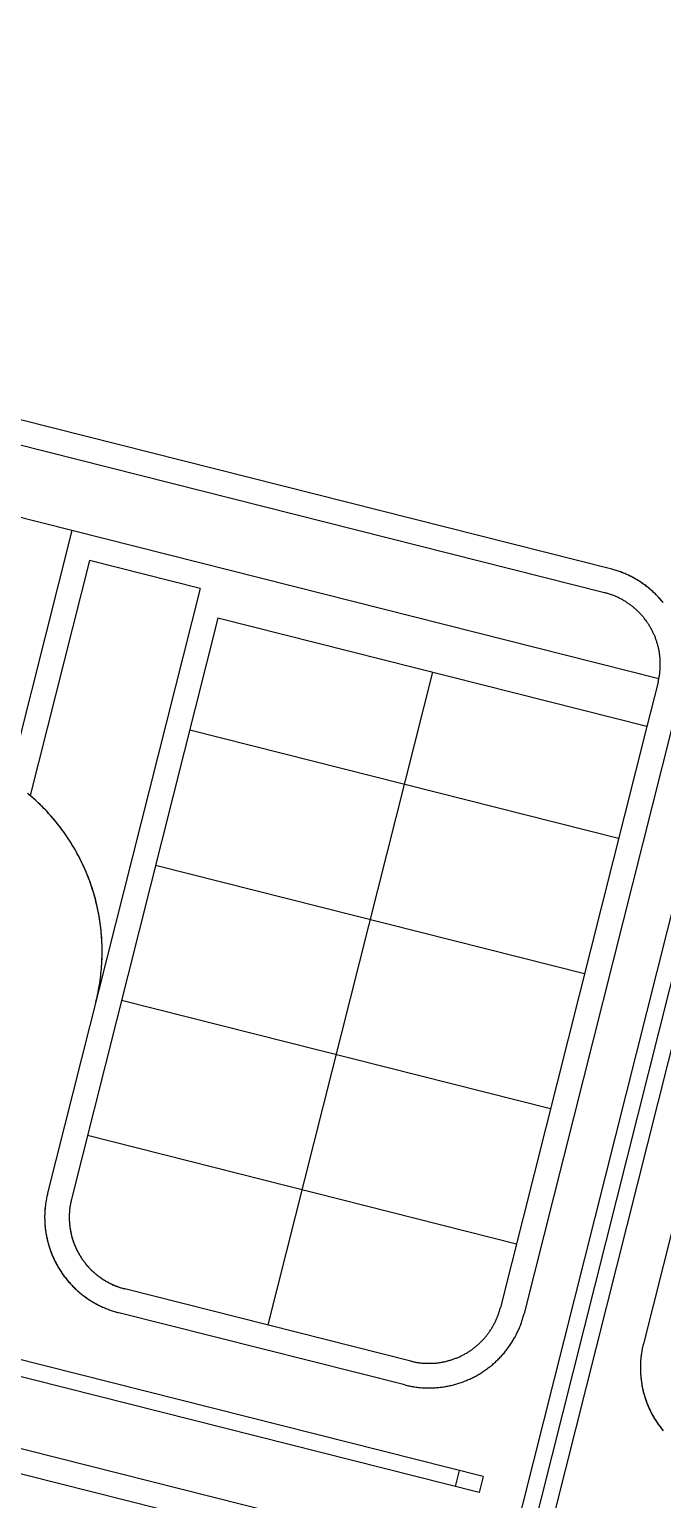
# Model space of a CAD drawing. Header units: metres. Extents: x 680594 to 684853, y 828874 to 830078.
# Drawn here: x 683827.3 to 683904.6, y 829315.2 to 829494.5 of the extents above; entities that cross this region are included whole.
import ezdxf

# ---------------------------------------------------------------- set-up
doc = ezdxf.new("R2010")
doc.units = ezdxf.units.M
doc.layers.add('PLOT_LINES', color=7, linetype='Continuous')

msp = doc.modelspace()

# ---------------------------------------------------------------- linework, layer by layer
at = {"layer": 'PLOT_LINES'}
for points in [[(683898.29, 829428.71), (683637.55, 829494.5)], [(683898.29, 829428.71), (683637.55, 829494.5)], [(683897.55, 829425.8), (683636.81, 829491.59)], [(683897.55, 829425.8), (683636.81, 829491.59)], [(683851.83, 829428.51), (683678.35, 829472.28)], [(683851.83, 829428.51), (683678.35, 829472.28)], [(683921.11, 829439.45), (683872.87, 829248.26)], [(683921.11, 829439.45), (683872.87, 829248.26)], [(683832.52, 829433.38), (683825.91, 829407.2)], [(683832.52, 829433.38), (683825.91, 829407.2)], [(683834.69, 829429.74), (683827.45, 829401.05)], [(683834.69, 829429.74), (683827.45, 829401.05)], [(683848.19, 829426.33), (683834.69, 829429.74)], [(683848.19, 829426.33), (683834.69, 829429.74)], [(683904.19, 829415.3), (683851.83, 829428.51)], [(683904.19, 829415.3), (683851.83, 829428.51)], [(683904.66, 829424.65), (683904.57, 829424.76), (683904.48, 829424.87), (683904.39, 829424.97), (683904.29, 829425.08), (683904.2, 829425.18), (683904.1, 829425.28), (683904.01, 829425.38), (683903.91, 829425.48), (683903.81, 829425.58), (683903.71, 829425.68), (683903.61, 829425.78), (683903.51, 829425.87), (683903.41, 829425.97), (683903.3, 829426.06), (683903.2, 829426.15), (683903.09, 829426.24), (683902.98, 829426.33), (683902.88, 829426.42), (683902.77, 829426.51), (683902.66, 829426.59), (683902.55, 829426.68), (683902.43, 829426.76), (683902.32, 829426.84), (683902.21, 829426.92), (683902.09, 829427), (683901.98, 829427.08), (683901.86, 829427.16), (683901.74, 829427.23), (683901.62, 829427.3), (683901.5, 829427.38), (683901.38, 829427.45), (683901.26, 829427.52), (683901.14, 829427.58), (683901.02, 829427.65), (683900.89, 829427.72), (683900.77, 829427.78), (683900.64, 829427.84), (683900.52, 829427.9), (683900.39, 829427.96), (683900.26, 829428.02), (683900.14, 829428.08), (683900.01, 829428.13), (683899.88, 829428.19), (683899.75, 829428.24), (683899.62, 829428.29), (683899.49, 829428.34), (683899.36, 829428.38), (683899.23, 829428.43), (683899.09, 829428.47), (683898.96, 829428.52), (683898.83, 829428.56), (683898.69, 829428.6), (683898.56, 829428.64), (683898.42, 829428.67), (683898.29, 829428.71)], [(683904.69, 829424.61), (683904.6, 829424.72), (683904.51, 829424.82), (683904.42, 829424.93), (683904.33, 829425.04), (683904.23, 829425.14), (683904.14, 829425.25), (683904.04, 829425.35), (683903.95, 829425.45), (683903.85, 829425.55), (683903.75, 829425.65), (683903.65, 829425.75), (683903.54, 829425.84), (683903.44, 829425.94), (683903.34, 829426.03), (683903.23, 829426.12), (683903.12, 829426.22), (683903.02, 829426.31), (683902.91, 829426.4), (683902.8, 829426.48), (683902.69, 829426.57), (683902.57, 829426.66), (683902.46, 829426.74), (683902.35, 829426.82), (683902.23, 829426.9), (683902.12, 829426.98), (683902, 829427.06), (683901.88, 829427.14), (683901.76, 829427.22), (683901.64, 829427.29), (683901.52, 829427.36), (683901.4, 829427.43), (683901.28, 829427.51), (683901.16, 829427.57), (683901.04, 829427.64), (683900.91, 829427.71), (683900.79, 829427.77), (683900.66, 829427.83), (683900.53, 829427.9), (683900.41, 829427.96), (683900.28, 829428.01), (683900.15, 829428.07), (683900.02, 829428.13), (683899.89, 829428.18), (683899.76, 829428.23), (683899.63, 829428.28), (683899.5, 829428.33), (683899.37, 829428.38), (683899.23, 829428.43), (683899.1, 829428.47), (683898.97, 829428.52), (683898.83, 829428.56), (683898.7, 829428.6), (683898.56, 829428.64), (683898.42, 829428.67), (683898.29, 829428.71)], [(683848.19, 829426.33), (683829.57, 829352.55)], [(683848.19, 829426.33), (683829.57, 829352.55)], [(683904.08, 829414.87), (683904.1, 829414.97), (683904.13, 829415.07), (683904.15, 829415.18), (683904.17, 829415.28), (683904.19, 829415.38), (683904.21, 829415.48), (683904.23, 829415.59), (683904.25, 829415.69), (683904.26, 829415.79), (683904.28, 829415.9), (683904.29, 829416), (683904.3, 829416.11), (683904.31, 829416.21), (683904.32, 829416.31), (683904.33, 829416.42), (683904.34, 829416.52), (683904.34, 829416.63), (683904.35, 829416.73), (683904.35, 829416.84), (683904.35, 829416.94), (683904.35, 829417.05), (683904.35, 829417.15), (683904.35, 829417.26), (683904.35, 829417.36), (683904.34, 829417.47), (683904.34, 829417.57), (683904.33, 829417.67), (683904.32, 829417.78), (683904.32, 829417.88), (683904.31, 829417.99), (683904.29, 829418.09), (683904.28, 829418.2), (683904.27, 829418.3), (683904.25, 829418.4), (683904.24, 829418.51), (683904.22, 829418.61), (683904.2, 829418.71), (683904.18, 829418.82), (683904.16, 829418.92), (683904.14, 829419.02), (683904.12, 829419.12), (683904.09, 829419.22), (683904.07, 829419.33), (683904.04, 829419.43), (683904.01, 829419.53), (683903.98, 829419.63), (683903.95, 829419.73), (683903.92, 829419.83), (683903.89, 829419.93), (683903.85, 829420.03), (683903.82, 829420.13), (683903.78, 829420.22), (683903.75, 829420.32), (683903.71, 829420.42), (683903.67, 829420.52), (683903.63, 829420.61), (683903.58, 829420.71), (683903.54, 829420.81), (683903.5, 829420.9), (683903.45, 829420.99), (683903.41, 829421.09), (683903.36, 829421.18), (683903.31, 829421.27), (683903.26, 829421.37), (683903.21, 829421.46), (683903.16, 829421.55), (683903.11, 829421.64), (683903.05, 829421.73), (683903, 829421.82), (683902.94, 829421.91), (683902.89, 829422), (683902.83, 829422.08), (683902.77, 829422.17), (683902.71, 829422.26), (683902.65, 829422.34), (683902.59, 829422.43), (683902.52, 829422.51), (683902.46, 829422.59), (683902.4, 829422.68), (683902.33, 829422.76), (683902.26, 829422.84), (683902.2, 829422.92), (683902.13, 829423), (683902.06, 829423.08), (683901.99, 829423.15), (683901.92, 829423.23), (683901.84, 829423.31), (683901.77, 829423.38), (683901.7, 829423.46), (683901.62, 829423.53), (683901.55, 829423.6), (683901.47, 829423.67), (683901.39, 829423.74), (683901.32, 829423.81), (683901.24, 829423.88), (683901.16, 829423.95), (683901.08, 829424.02), (683901, 829424.08), (683900.91, 829424.15), (683900.83, 829424.21), (683900.75, 829424.28), (683900.66, 829424.34), (683900.58, 829424.4), (683900.49, 829424.46), (683900.41, 829424.52), (683900.32, 829424.58), (683900.23, 829424.63), (683900.14, 829424.69), (683900.05, 829424.75), (683899.96, 829424.8), (683899.87, 829424.85), (683899.78, 829424.91), (683899.69, 829424.96), (683899.6, 829425.01), (683899.51, 829425.06), (683899.41, 829425.1), (683899.32, 829425.15), (683899.23, 829425.2), (683899.13, 829425.24), (683899.04, 829425.28), (683898.94, 829425.33), (683898.84, 829425.37), (683898.75, 829425.41), (683898.65, 829425.45), (683898.55, 829425.48), (683898.45, 829425.52), (683898.36, 829425.56), (683898.26, 829425.59), (683898.16, 829425.62), (683898.06, 829425.66), (683897.96, 829425.69), (683897.86, 829425.72), (683897.76, 829425.75), (683897.66, 829425.77), (683897.55, 829425.8)], [(683904.08, 829414.87), (683904.1, 829414.97), (683904.13, 829415.07), (683904.15, 829415.18), (683904.17, 829415.28), (683904.19, 829415.38), (683904.21, 829415.48), (683904.23, 829415.59), (683904.25, 829415.69), (683904.26, 829415.79), (683904.28, 829415.9), (683904.29, 829416), (683904.3, 829416.11), (683904.31, 829416.21), (683904.32, 829416.31), (683904.33, 829416.42), (683904.34, 829416.52), (683904.34, 829416.63), (683904.35, 829416.73), (683904.35, 829416.84), (683904.35, 829416.94), (683904.35, 829417.05), (683904.35, 829417.15), (683904.35, 829417.26), (683904.35, 829417.36), (683904.34, 829417.47), (683904.34, 829417.57), (683904.33, 829417.67), (683904.32, 829417.78), (683904.32, 829417.88), (683904.31, 829417.99), (683904.29, 829418.09), (683904.28, 829418.2), (683904.27, 829418.3), (683904.25, 829418.4), (683904.24, 829418.51), (683904.22, 829418.61), (683904.2, 829418.71), (683904.18, 829418.82), (683904.16, 829418.92), (683904.14, 829419.02), (683904.12, 829419.12), (683904.09, 829419.22), (683904.07, 829419.33), (683904.04, 829419.43), (683904.01, 829419.53), (683903.98, 829419.63), (683903.95, 829419.73), (683903.92, 829419.83), (683903.89, 829419.93), (683903.85, 829420.03), (683903.82, 829420.13), (683903.78, 829420.22), (683903.75, 829420.32), (683903.71, 829420.42), (683903.67, 829420.52), (683903.63, 829420.61), (683903.58, 829420.71), (683903.54, 829420.81), (683903.5, 829420.9), (683903.45, 829420.99), (683903.41, 829421.09), (683903.36, 829421.18), (683903.31, 829421.27), (683903.26, 829421.37), (683903.21, 829421.46), (683903.16, 829421.55), (683903.11, 829421.64), (683903.05, 829421.73), (683903, 829421.82), (683902.94, 829421.91), (683902.89, 829422), (683902.83, 829422.08), (683902.77, 829422.17), (683902.71, 829422.26), (683902.65, 829422.34), (683902.59, 829422.43), (683902.52, 829422.51), (683902.46, 829422.59), (683902.4, 829422.68), (683902.33, 829422.76), (683902.26, 829422.84), (683902.2, 829422.92), (683902.13, 829423), (683902.06, 829423.08), (683901.99, 829423.15), (683901.92, 829423.23), (683901.84, 829423.31), (683901.77, 829423.38), (683901.7, 829423.46), (683901.62, 829423.53), (683901.55, 829423.6), (683901.47, 829423.67), (683901.39, 829423.74), (683901.32, 829423.81), (683901.24, 829423.88), (683901.16, 829423.95), (683901.08, 829424.02), (683901, 829424.08), (683900.91, 829424.15), (683900.83, 829424.21), (683900.75, 829424.28), (683900.66, 829424.34), (683900.58, 829424.4), (683900.49, 829424.46), (683900.41, 829424.52), (683900.32, 829424.58), (683900.23, 829424.63), (683900.14, 829424.69), (683900.05, 829424.75), (683899.96, 829424.8), (683899.87, 829424.85), (683899.78, 829424.91), (683899.69, 829424.96), (683899.6, 829425.01), (683899.51, 829425.06), (683899.41, 829425.1), (683899.32, 829425.15), (683899.23, 829425.2), (683899.13, 829425.24), (683899.04, 829425.28), (683898.94, 829425.33), (683898.84, 829425.37), (683898.75, 829425.41), (683898.65, 829425.45), (683898.55, 829425.48), (683898.45, 829425.52), (683898.36, 829425.56), (683898.26, 829425.59), (683898.16, 829425.62), (683898.06, 829425.66), (683897.96, 829425.69), (683897.86, 829425.72), (683897.76, 829425.75), (683897.66, 829425.77), (683897.55, 829425.8)], [(683915.26, 829424.43), (683873.75, 829259.93)], [(683915.26, 829424.43), (683873.75, 829259.93)], [(683850.36, 829422.69), (683832.48, 829351.82)], [(683850.36, 829422.69), (683832.48, 829351.82)], [(683902.72, 829409.48), (683850.36, 829422.69)], [(683902.72, 829409.48), (683850.36, 829422.69)], [(683919.14, 829423.45), (683877.63, 829258.95)], [(683919.14, 829423.45), (683877.63, 829258.95)], [(683876.54, 829416.09), (683856.45, 829336.49)], [(683876.54, 829416.09), (683856.45, 829336.49)], [(683904.08, 829414.87), (683902.72, 829409.48)], [(683904.08, 829414.87), (683902.72, 829409.48)], [(683906.99, 829414.14), (683887.74, 829337.87)], [(683906.99, 829414.14), (683887.74, 829337.87)], [(683902.72, 829409.48), (683884.83, 829338.61)], [(683902.72, 829409.48), (683884.83, 829338.61)], [(683921.53, 829410.47), (683902.29, 829334.2)], [(683921.53, 829410.47), (683902.29, 829334.2)], [(683899.27, 829395.81), (683846.91, 829409.03)], [(683899.27, 829395.81), (683846.91, 829409.03)], [(683835.46, 829375.91), (683835.53, 829376.2), (683835.6, 829376.48), (683835.66, 829376.76), (683835.72, 829377.05), (683835.78, 829377.33), (683835.83, 829377.62), (683835.88, 829377.91), (683835.93, 829378.19), (683835.97, 829378.48), (683836.01, 829378.77), (683836.05, 829379.06), (683836.08, 829379.35), (683836.11, 829379.64), (683836.13, 829379.93), (683836.16, 829380.22), (683836.18, 829380.51), (683836.19, 829380.8), (683836.2, 829381.09), (683836.21, 829381.38), (683836.22, 829381.67), (683836.22, 829381.96), (683836.22, 829382.25), (683836.22, 829382.54), (683836.21, 829382.83), (683836.2, 829383.12), (683836.18, 829383.41), (683836.17, 829383.7), (683836.15, 829383.99), (683836.12, 829384.28), (683836.09, 829384.57), (683836.06, 829384.86), (683836.03, 829385.15), (683835.99, 829385.44), (683835.95, 829385.73), (683835.9, 829386.02), (683835.85, 829386.3), (683835.8, 829386.59), (683835.75, 829386.87), (683835.69, 829387.16), (683835.63, 829387.44), (683835.56, 829387.73), (683835.5, 829388.01), (683835.43, 829388.29), (683835.35, 829388.57), (683835.27, 829388.85), (683835.19, 829389.13), (683835.11, 829389.41), (683835.02, 829389.69), (683834.93, 829389.97), (683834.84, 829390.24), (683834.74, 829390.52), (683834.64, 829390.79), (683834.54, 829391.06), (683834.43, 829391.33), (683834.32, 829391.6), (683834.21, 829391.87), (683834.09, 829392.14), (683833.97, 829392.4), (683833.85, 829392.66), (683833.72, 829392.93), (683833.59, 829393.19), (683833.46, 829393.45), (683833.33, 829393.71), (683833.19, 829393.96), (683833.05, 829394.22), (683832.91, 829394.47), (683832.76, 829394.72), (683832.61, 829394.97), (683832.46, 829395.22), (683832.31, 829395.47), (683832.15, 829395.71), (683831.99, 829395.95), (683831.82, 829396.19), (683831.66, 829396.43), (683831.49, 829396.67), (683831.32, 829396.9), (683831.14, 829397.14), (683830.97, 829397.37), (683830.79, 829397.6), (683830.6, 829397.82), (683830.42, 829398.05), (683830.23, 829398.27), (683830.04, 829398.49), (683829.85, 829398.71), (683829.65, 829398.92), (683829.46, 829399.14), (683829.25, 829399.35), (683829.05, 829399.56), (683828.85, 829399.76), (683828.64, 829399.97), (683828.43, 829400.17), (683828.22, 829400.37), (683828, 829400.56), (683827.79, 829400.76), (683827.57, 829400.95), (683827.35, 829401.14), (683827.12, 829401.32)], [(683835.46, 829375.91), (683835.53, 829376.2), (683835.6, 829376.48), (683835.66, 829376.77), (683835.72, 829377.06), (683835.78, 829377.35), (683835.83, 829377.63), (683835.88, 829377.92), (683835.93, 829378.21), (683835.97, 829378.5), (683836.01, 829378.79), (683836.05, 829379.08), (683836.08, 829379.37), (683836.11, 829379.67), (683836.14, 829379.96), (683836.16, 829380.25), (683836.18, 829380.54), (683836.19, 829380.83), (683836.21, 829381.13), (683836.21, 829381.42), (683836.22, 829381.71), (683836.22, 829382.01), (683836.22, 829382.3), (683836.22, 829382.59), (683836.21, 829382.89), (683836.2, 829383.18), (683836.18, 829383.47), (683836.16, 829383.76), (683836.14, 829384.06), (683836.11, 829384.35), (683836.09, 829384.64), (683836.05, 829384.93), (683836.02, 829385.22), (683835.98, 829385.51), (683835.94, 829385.8), (683835.89, 829386.09), (683835.84, 829386.38), (683835.79, 829386.67), (683835.73, 829386.96), (683835.67, 829387.24), (683835.61, 829387.53), (683835.54, 829387.81), (683835.47, 829388.1), (683835.4, 829388.38), (683835.33, 829388.67), (683835.25, 829388.95), (683835.16, 829389.23), (683835.08, 829389.51), (683834.99, 829389.79), (683834.9, 829390.07), (683834.8, 829390.34), (683834.7, 829390.62), (683834.6, 829390.89), (683834.49, 829391.17), (683834.38, 829391.44), (683834.27, 829391.71), (683834.16, 829391.98), (683834.04, 829392.25), (683833.92, 829392.51), (683833.79, 829392.78), (683833.67, 829393.04), (683833.54, 829393.31), (683833.4, 829393.57), (683833.26, 829393.83), (683833.13, 829394.08), (683832.98, 829394.34), (683832.84, 829394.59), (683832.69, 829394.85), (683832.54, 829395.1), (683832.38, 829395.35), (683832.22, 829395.59), (683832.06, 829395.84), (683831.9, 829396.08), (683831.73, 829396.32), (683831.57, 829396.56), (683831.39, 829396.8), (683831.22, 829397.04), (683831.04, 829397.27), (683830.86, 829397.5), (683830.68, 829397.73), (683830.49, 829397.96), (683830.31, 829398.18), (683830.12, 829398.4), (683829.92, 829398.62), (683829.73, 829398.84), (683829.53, 829399.06), (683829.33, 829399.27), (683829.12, 829399.48), (683828.92, 829399.69), (683828.71, 829399.9), (683828.5, 829400.1), (683828.29, 829400.3), (683828.07, 829400.5), (683827.85, 829400.7), (683827.63, 829400.89), (683827.41, 829401.08), (683827.19, 829401.27)], [(683895.11, 829379.33), (683842.75, 829392.54)], [(683895.11, 829379.33), (683842.75, 829392.54)], [(683882.73, 829318), (683598.72, 829389.66)], [(683882.73, 829318), (683598.72, 829389.66)], [(683882.24, 829316.06), (683598.23, 829387.72)], [(683882.24, 829316.06), (683598.23, 829387.72)], [(683868.52, 829310.75), (683607.78, 829376.55)], [(683868.52, 829310.75), (683607.78, 829376.55)], [(683890.95, 829362.85), (683838.59, 829376.06)], [(683890.95, 829362.85), (683838.59, 829376.06)], [(683886.79, 829346.36), (683834.43, 829359.58)], [(683886.79, 829346.36), (683834.43, 829359.58)], [(683829.57, 829352.55), (683829.53, 829352.42), (683829.5, 829352.28), (683829.47, 829352.14), (683829.44, 829352.01), (683829.42, 829351.87), (683829.39, 829351.73), (683829.37, 829351.6), (683829.34, 829351.46), (683829.32, 829351.32), (683829.31, 829351.18), (683829.29, 829351.04), (683829.27, 829350.9), (683829.26, 829350.77), (683829.25, 829350.63), (683829.23, 829350.49), (683829.22, 829350.35), (683829.22, 829350.21), (683829.21, 829350.07), (683829.21, 829349.93), (683829.2, 829349.79), (683829.2, 829349.65), (683829.2, 829349.51), (683829.21, 829349.37), (683829.21, 829349.23), (683829.21, 829349.09), (683829.22, 829348.95), (683829.23, 829348.81), (683829.24, 829348.67), (683829.25, 829348.53), (683829.26, 829348.4), (683829.28, 829348.26), (683829.3, 829348.12), (683829.31, 829347.98), (683829.33, 829347.84), (683829.36, 829347.7), (683829.38, 829347.57), (683829.4, 829347.43), (683829.43, 829347.29), (683829.46, 829347.15), (683829.49, 829347.02), (683829.52, 829346.88), (683829.55, 829346.75), (683829.59, 829346.61), (683829.62, 829346.48), (683829.66, 829346.34), (683829.7, 829346.21), (683829.74, 829346.07), (683829.78, 829345.94), (683829.82, 829345.81), (683829.87, 829345.68), (683829.91, 829345.54), (683829.96, 829345.41), (683830.01, 829345.28), (683830.06, 829345.15), (683830.12, 829345.02), (683830.17, 829344.89), (683830.23, 829344.77), (683830.28, 829344.64), (683830.34, 829344.51), (683830.4, 829344.39), (683830.46, 829344.26), (683830.53, 829344.14), (683830.59, 829344.01), (683830.66, 829343.89), (683830.72, 829343.77), (683830.79, 829343.65), (683830.86, 829343.53), (683830.94, 829343.41), (683831.01, 829343.29), (683831.08, 829343.17), (683831.16, 829343.05), (683831.24, 829342.93), (683831.31, 829342.82), (683831.39, 829342.7), (683831.47, 829342.59), (683831.56, 829342.48), (683831.64, 829342.37), (683831.73, 829342.26), (683831.81, 829342.15), (683831.9, 829342.04), (683831.99, 829341.93), (683832.08, 829341.82), (683832.17, 829341.72), (683832.26, 829341.61), (683832.36, 829341.51), (683832.45, 829341.41), (683832.55, 829341.3), (683832.64, 829341.2), (683832.74, 829341.11), (683832.84, 829341.01), (683832.94, 829340.91), (683833.04, 829340.82), (683833.15, 829340.72), (683833.25, 829340.63), (683833.36, 829340.54), (683833.46, 829340.45), (683833.57, 829340.36), (683833.68, 829340.27), (683833.79, 829340.18), (683833.9, 829340.1), (683834.01, 829340.01), (683834.12, 829339.93), (683834.23, 829339.85), (683834.35, 829339.77), (683834.46, 829339.69), (683834.58, 829339.61), (683834.7, 829339.53), (683834.81, 829339.46), (683834.93, 829339.38), (683835.05, 829339.31), (683835.17, 829339.24), (683835.29, 829339.17), (683835.42, 829339.1), (683835.54, 829339.04), (683835.66, 829338.97), (683835.79, 829338.91), (683835.91, 829338.85), (683836.04, 829338.78), (683836.16, 829338.73), (683836.29, 829338.67), (683836.42, 829338.61), (683836.55, 829338.56), (683836.68, 829338.5), (683836.81, 829338.45), (683836.94, 829338.4), (683837.07, 829338.35), (683837.2, 829338.3), (683837.33, 829338.26), (683837.46, 829338.21), (683837.6, 829338.17), (683837.73, 829338.13), (683837.86, 829338.09), (683838, 829338.05), (683838.13, 829338.02), (683838.27, 829337.98)], [(683829.57, 829352.55), (683829.53, 829352.42), (683829.5, 829352.28), (683829.47, 829352.14), (683829.44, 829352), (683829.42, 829351.87), (683829.39, 829351.73), (683829.37, 829351.59), (683829.34, 829351.45), (683829.32, 829351.31), (683829.3, 829351.17), (683829.29, 829351.03), (683829.27, 829350.89), (683829.26, 829350.75), (683829.24, 829350.61), (683829.23, 829350.47), (683829.22, 829350.33), (683829.22, 829350.19), (683829.21, 829350.05), (683829.21, 829349.91), (683829.2, 829349.77), (683829.2, 829349.63), (683829.2, 829349.49), (683829.21, 829349.35), (683829.21, 829349.21), (683829.22, 829349.07), (683829.22, 829348.93), (683829.23, 829348.79), (683829.24, 829348.64), (683829.25, 829348.5), (683829.27, 829348.36), (683829.28, 829348.22), (683829.3, 829348.09), (683829.32, 829347.95), (683829.34, 829347.81), (683829.36, 829347.67), (683829.39, 829347.53), (683829.41, 829347.39), (683829.44, 829347.25), (683829.47, 829347.11), (683829.5, 829346.98), (683829.53, 829346.84), (683829.56, 829346.7), (683829.6, 829346.57), (683829.63, 829346.43), (683829.67, 829346.3), (683829.71, 829346.16), (683829.75, 829346.03), (683829.79, 829345.89), (683829.84, 829345.76), (683829.89, 829345.63), (683829.93, 829345.49), (683829.98, 829345.36), (683830.03, 829345.23), (683830.08, 829345.1), (683830.14, 829344.97), (683830.19, 829344.84), (683830.25, 829344.71), (683830.31, 829344.58), (683830.37, 829344.46), (683830.43, 829344.33), (683830.49, 829344.2), (683830.56, 829344.08), (683830.62, 829343.95), (683830.69, 829343.83), (683830.76, 829343.71), (683830.83, 829343.59), (683830.9, 829343.47), (683830.97, 829343.34), (683831.05, 829343.23), (683831.12, 829343.11), (683831.2, 829342.99), (683831.28, 829342.87), (683831.36, 829342.76), (683831.44, 829342.64), (683831.52, 829342.53), (683831.6, 829342.41), (683831.69, 829342.3), (683831.78, 829342.19), (683831.86, 829342.08), (683831.95, 829341.97), (683832.04, 829341.86), (683832.13, 829341.76), (683832.23, 829341.65), (683832.32, 829341.55), (683832.42, 829341.44), (683832.51, 829341.34), (683832.61, 829341.24), (683832.71, 829341.14), (683832.81, 829341.04), (683832.91, 829340.94), (683833.01, 829340.85), (683833.12, 829340.75), (683833.22, 829340.66), (683833.33, 829340.56), (683833.43, 829340.47), (683833.54, 829340.38), (683833.65, 829340.29), (683833.76, 829340.2), (683833.87, 829340.12), (683833.98, 829340.03), (683834.09, 829339.95), (683834.21, 829339.87), (683834.32, 829339.78), (683834.44, 829339.7), (683834.56, 829339.63), (683834.67, 829339.55), (683834.79, 829339.47), (683834.91, 829339.4), (683835.03, 829339.33), (683835.15, 829339.25), (683835.27, 829339.18), (683835.4, 829339.11), (683835.52, 829339.05), (683835.64, 829338.98), (683835.77, 829338.92), (683835.89, 829338.85), (683836.02, 829338.79), (683836.15, 829338.73), (683836.28, 829338.67), (683836.41, 829338.62), (683836.53, 829338.56), (683836.66, 829338.51), (683836.79, 829338.46), (683836.93, 829338.4), (683837.06, 829338.35), (683837.19, 829338.31), (683837.32, 829338.26), (683837.46, 829338.22), (683837.59, 829338.17), (683837.72, 829338.13), (683837.86, 829338.09), (683837.99, 829338.05), (683838.13, 829338.02), (683838.27, 829337.98)], [(683832.48, 829351.82), (683832.45, 829351.72), (683832.43, 829351.61), (683832.4, 829351.51), (683832.38, 829351.41), (683832.36, 829351.31), (683832.34, 829351.2), (683832.33, 829351.1), (683832.31, 829351), (683832.29, 829350.89), (683832.28, 829350.79), (683832.27, 829350.69), (683832.25, 829350.58), (683832.24, 829350.48), (683832.23, 829350.37), (683832.23, 829350.27), (683832.22, 829350.17), (683832.21, 829350.06), (683832.21, 829349.96), (683832.21, 829349.85), (683832.2, 829349.75), (683832.2, 829349.64), (683832.2, 829349.54), (683832.2, 829349.43), (683832.21, 829349.33), (683832.21, 829349.22), (683832.22, 829349.12), (683832.22, 829349.01), (683832.23, 829348.91), (683832.24, 829348.81), (683832.25, 829348.7), (683832.26, 829348.6), (683832.27, 829348.49), (683832.29, 829348.39), (683832.3, 829348.29), (683832.32, 829348.18), (683832.34, 829348.08), (683832.35, 829347.98), (683832.37, 829347.87), (683832.39, 829347.77), (683832.42, 829347.67), (683832.44, 829347.57), (683832.46, 829347.46), (683832.49, 829347.36), (683832.52, 829347.26), (683832.54, 829347.16), (683832.57, 829347.06), (683832.6, 829346.96), (683832.64, 829346.86), (683832.67, 829346.76), (683832.7, 829346.66), (683832.74, 829346.56), (683832.77, 829346.46), (683832.81, 829346.37), (683832.85, 829346.27), (683832.89, 829346.17), (683832.93, 829346.08), (683832.97, 829345.98), (683833.01, 829345.88), (683833.06, 829345.79), (683833.1, 829345.69), (683833.15, 829345.6), (683833.2, 829345.51), (683833.24, 829345.41), (683833.29, 829345.32), (683833.34, 829345.23), (683833.4, 829345.14), (683833.45, 829345.05), (683833.5, 829344.96), (683833.56, 829344.87), (683833.61, 829344.78), (683833.67, 829344.69), (683833.73, 829344.6), (683833.79, 829344.52), (683833.85, 829344.43), (683833.91, 829344.35), (683833.97, 829344.26), (683834.03, 829344.18), (683834.09, 829344.1), (683834.16, 829344.01), (683834.23, 829343.93), (683834.29, 829343.85), (683834.36, 829343.77), (683834.43, 829343.69), (683834.5, 829343.61), (683834.57, 829343.54), (683834.64, 829343.46), (683834.71, 829343.38), (683834.78, 829343.31), (683834.86, 829343.23), (683834.93, 829343.16), (683835.01, 829343.09), (683835.08, 829343.02), (683835.16, 829342.95), (683835.24, 829342.88), (683835.32, 829342.81), (683835.4, 829342.74), (683835.48, 829342.67), (683835.56, 829342.61), (683835.64, 829342.54), (683835.72, 829342.48), (683835.81, 829342.41), (683835.89, 829342.35), (683835.98, 829342.29), (683836.06, 829342.23), (683836.15, 829342.17), (683836.24, 829342.11), (683836.32, 829342.05), (683836.41, 829342), (683836.5, 829341.94), (683836.59, 829341.89), (683836.68, 829341.83), (683836.77, 829341.78), (683836.86, 829341.73), (683836.95, 829341.68), (683837.05, 829341.63), (683837.14, 829341.59), (683837.23, 829341.54), (683837.33, 829341.49), (683837.42, 829341.45), (683837.52, 829341.4), (683837.61, 829341.36), (683837.71, 829341.32), (683837.81, 829341.28), (683837.9, 829341.24), (683838, 829341.2), (683838.1, 829341.17), (683838.2, 829341.13), (683838.3, 829341.1), (683838.4, 829341.06), (683838.5, 829341.03), (683838.6, 829341), (683838.7, 829340.97), (683838.8, 829340.94), (683838.9, 829340.92), (683839, 829340.89)], [(683832.48, 829351.82), (683832.45, 829351.72), (683832.43, 829351.61), (683832.4, 829351.51), (683832.38, 829351.41), (683832.36, 829351.3), (683832.34, 829351.2), (683832.33, 829351.1), (683832.31, 829350.99), (683832.29, 829350.89), (683832.28, 829350.78), (683832.27, 829350.68), (683832.25, 829350.57), (683832.24, 829350.47), (683832.23, 829350.36), (683832.23, 829350.26), (683832.22, 829350.15), (683832.21, 829350.05), (683832.21, 829349.94), (683832.21, 829349.84), (683832.2, 829349.73), (683832.2, 829349.63), (683832.2, 829349.52), (683832.2, 829349.41), (683832.21, 829349.31), (683832.21, 829349.2), (683832.22, 829349.1), (683832.22, 829348.99), (683832.23, 829348.89), (683832.24, 829348.78), (683832.25, 829348.68), (683832.26, 829348.57), (683832.28, 829348.47), (683832.29, 829348.36), (683832.31, 829348.26), (683832.32, 829348.15), (683832.34, 829348.05), (683832.36, 829347.95), (683832.38, 829347.84), (683832.4, 829347.74), (683832.42, 829347.64), (683832.45, 829347.53), (683832.47, 829347.43), (683832.5, 829347.33), (683832.53, 829347.23), (683832.55, 829347.13), (683832.58, 829347.03), (683832.61, 829346.92), (683832.65, 829346.82), (683832.68, 829346.72), (683832.71, 829346.62), (683832.75, 829346.52), (683832.79, 829346.43), (683832.83, 829346.33), (683832.86, 829346.23), (683832.9, 829346.13), (683832.95, 829346.03), (683832.99, 829345.94), (683833.03, 829345.84), (683833.08, 829345.75), (683833.12, 829345.65), (683833.17, 829345.56), (683833.22, 829345.46), (683833.27, 829345.37), (683833.32, 829345.28), (683833.37, 829345.19), (683833.42, 829345.09), (683833.48, 829345), (683833.53, 829344.91), (683833.59, 829344.82), (683833.64, 829344.73), (683833.7, 829344.65), (683833.76, 829344.56), (683833.82, 829344.47), (683833.88, 829344.38), (683833.94, 829344.3), (683834, 829344.21), (683834.07, 829344.13), (683834.13, 829344.05), (683834.2, 829343.96), (683834.26, 829343.88), (683834.33, 829343.8), (683834.4, 829343.72), (683834.47, 829343.64), (683834.54, 829343.56), (683834.61, 829343.49), (683834.69, 829343.41), (683834.76, 829343.33), (683834.83, 829343.26), (683834.91, 829343.18), (683834.98, 829343.11), (683835.06, 829343.04), (683835.14, 829342.97), (683835.22, 829342.9), (683835.29, 829342.83), (683835.37, 829342.76), (683835.46, 829342.69), (683835.54, 829342.62), (683835.62, 829342.56), (683835.7, 829342.49), (683835.79, 829342.43), (683835.87, 829342.37), (683835.96, 829342.3), (683836.04, 829342.24), (683836.13, 829342.18), (683836.22, 829342.12), (683836.31, 829342.07), (683836.39, 829342.01), (683836.48, 829341.95), (683836.57, 829341.9), (683836.66, 829341.84), (683836.76, 829341.79), (683836.85, 829341.74), (683836.94, 829341.69), (683837.03, 829341.64), (683837.13, 829341.59), (683837.22, 829341.54), (683837.32, 829341.5), (683837.41, 829341.45), (683837.51, 829341.41), (683837.6, 829341.37), (683837.7, 829341.33), (683837.8, 829341.28), (683837.9, 829341.25), (683838, 829341.21), (683838.09, 829341.17), (683838.19, 829341.13), (683838.29, 829341.1), (683838.39, 829341.07), (683838.49, 829341.03), (683838.59, 829341), (683838.7, 829340.97), (683838.8, 829340.94), (683838.9, 829340.92), (683839, 829340.89)], [(683873.91, 829332.08), (683839, 829340.89)], [(683873.91, 829332.08), (683839, 829340.89)], [(683867.79, 829307.84), (683744.65, 829338.91)], [(683867.79, 829307.84), (683744.65, 829338.91)], [(683873.17, 829329.17), (683838.27, 829337.98)], [(683873.17, 829329.17), (683838.27, 829337.98)], [(683873.17, 829329.17), (683873.31, 829329.14), (683873.44, 829329.11), (683873.58, 829329.08), (683873.72, 829329.05), (683873.85, 829329.02), (683873.99, 829329), (683874.13, 829328.97), (683874.27, 829328.95), (683874.4, 829328.93), (683874.54, 829328.91), (683874.68, 829328.89), (683874.82, 829328.88), (683874.96, 829328.86), (683875.1, 829328.85), (683875.24, 829328.84), (683875.38, 829328.83), (683875.52, 829328.82), (683875.66, 829328.82), (683875.8, 829328.81), (683875.93, 829328.81), (683876.07, 829328.81), (683876.21, 829328.81), (683876.35, 829328.81), (683876.49, 829328.81), (683876.63, 829328.82), (683876.77, 829328.83), (683876.91, 829328.84), (683877.05, 829328.85), (683877.19, 829328.86), (683877.33, 829328.87), (683877.47, 829328.89), (683877.61, 829328.9), (683877.74, 829328.92), (683877.88, 829328.94), (683878.02, 829328.96), (683878.16, 829328.98), (683878.3, 829329.01), (683878.43, 829329.04), (683878.57, 829329.06), (683878.71, 829329.09), (683878.84, 829329.12), (683878.98, 829329.16), (683879.11, 829329.19), (683879.25, 829329.23), (683879.38, 829329.26), (683879.52, 829329.3), (683879.65, 829329.34), (683879.78, 829329.39), (683879.92, 829329.43), (683880.05, 829329.47), (683880.18, 829329.52), (683880.31, 829329.57), (683880.44, 829329.62), (683880.57, 829329.67), (683880.7, 829329.72), (683880.83, 829329.78), (683880.96, 829329.83), (683881.09, 829329.89), (683881.21, 829329.95), (683881.34, 829330.01), (683881.46, 829330.07), (683881.59, 829330.13), (683881.71, 829330.2), (683881.84, 829330.26), (683881.96, 829330.33), (683882.08, 829330.4), (683882.2, 829330.47), (683882.32, 829330.54), (683882.44, 829330.61), (683882.56, 829330.69), (683882.67, 829330.76), (683882.79, 829330.84), (683882.91, 829330.92), (683883.02, 829331), (683883.13, 829331.08), (683883.25, 829331.16), (683883.36, 829331.25), (683883.47, 829331.33), (683883.58, 829331.42), (683883.69, 829331.51), (683883.8, 829331.59), (683883.9, 829331.68), (683884.01, 829331.78), (683884.11, 829331.87), (683884.22, 829331.96), (683884.32, 829332.06), (683884.42, 829332.15), (683884.52, 829332.25), (683884.62, 829332.35), (683884.72, 829332.45), (683884.81, 829332.55), (683884.91, 829332.65), (683885, 829332.75), (683885.1, 829332.86), (683885.19, 829332.96), (683885.28, 829333.07), (683885.37, 829333.18), (683885.46, 829333.28), (683885.54, 829333.39), (683885.63, 829333.5), (683885.71, 829333.62), (683885.8, 829333.73), (683885.88, 829333.84), (683885.96, 829333.95), (683886.04, 829334.07), (683886.12, 829334.19), (683886.19, 829334.3), (683886.27, 829334.42), (683886.34, 829334.54), (683886.41, 829334.66), (683886.48, 829334.78), (683886.55, 829334.9), (683886.62, 829335.02), (683886.69, 829335.14), (683886.75, 829335.27), (683886.82, 829335.39), (683886.88, 829335.52), (683886.94, 829335.64), (683887, 829335.77), (683887.06, 829335.9), (683887.11, 829336.02), (683887.17, 829336.15), (683887.22, 829336.28), (683887.27, 829336.41), (683887.32, 829336.54), (683887.37, 829336.67), (683887.42, 829336.8), (683887.47, 829336.94), (683887.51, 829337.07), (683887.55, 829337.2), (683887.59, 829337.33), (683887.63, 829337.47), (683887.67, 829337.6), (683887.71, 829337.74), (683887.74, 829337.87)], [(683873.17, 829329.17), (683873.31, 829329.14), (683873.44, 829329.11), (683873.58, 829329.08), (683873.72, 829329.05), (683873.85, 829329.02), (683873.99, 829329), (683874.13, 829328.97), (683874.27, 829328.95), (683874.4, 829328.93), (683874.54, 829328.91), (683874.68, 829328.89), (683874.82, 829328.88), (683874.96, 829328.86), (683875.1, 829328.85), (683875.24, 829328.84), (683875.38, 829328.83), (683875.52, 829328.82), (683875.66, 829328.82), (683875.8, 829328.81), (683875.93, 829328.81), (683876.07, 829328.81), (683876.21, 829328.81), (683876.35, 829328.81), (683876.49, 829328.81), (683876.63, 829328.82), (683876.77, 829328.83), (683876.91, 829328.84), (683877.05, 829328.85), (683877.19, 829328.86), (683877.33, 829328.87), (683877.47, 829328.89), (683877.61, 829328.9), (683877.74, 829328.92), (683877.88, 829328.94), (683878.02, 829328.96), (683878.16, 829328.98), (683878.3, 829329.01), (683878.43, 829329.04), (683878.57, 829329.06), (683878.71, 829329.09), (683878.84, 829329.12), (683878.98, 829329.16), (683879.11, 829329.19), (683879.25, 829329.23), (683879.38, 829329.26), (683879.52, 829329.3), (683879.65, 829329.34), (683879.78, 829329.39), (683879.92, 829329.43), (683880.05, 829329.47), (683880.18, 829329.52), (683880.31, 829329.57), (683880.44, 829329.62), (683880.57, 829329.67), (683880.7, 829329.72), (683880.83, 829329.78), (683880.96, 829329.83), (683881.09, 829329.89), (683881.21, 829329.95), (683881.34, 829330.01), (683881.46, 829330.07), (683881.59, 829330.13), (683881.71, 829330.2), (683881.84, 829330.26), (683881.96, 829330.33), (683882.08, 829330.4), (683882.2, 829330.47), (683882.32, 829330.54), (683882.44, 829330.61), (683882.56, 829330.69), (683882.67, 829330.76), (683882.79, 829330.84), (683882.91, 829330.92), (683883.02, 829331), (683883.13, 829331.08), (683883.25, 829331.16), (683883.36, 829331.25), (683883.47, 829331.33), (683883.58, 829331.42), (683883.69, 829331.51), (683883.8, 829331.59), (683883.9, 829331.68), (683884.01, 829331.78), (683884.11, 829331.87), (683884.22, 829331.96), (683884.32, 829332.06), (683884.42, 829332.15), (683884.52, 829332.25), (683884.62, 829332.35), (683884.72, 829332.45), (683884.81, 829332.55), (683884.91, 829332.65), (683885, 829332.75), (683885.1, 829332.86), (683885.19, 829332.96), (683885.28, 829333.07), (683885.37, 829333.18), (683885.46, 829333.28), (683885.54, 829333.39), (683885.63, 829333.5), (683885.71, 829333.62), (683885.8, 829333.73), (683885.88, 829333.84), (683885.96, 829333.95), (683886.04, 829334.07), (683886.12, 829334.19), (683886.19, 829334.3), (683886.27, 829334.42), (683886.34, 829334.54), (683886.41, 829334.66), (683886.48, 829334.78), (683886.55, 829334.9), (683886.62, 829335.02), (683886.69, 829335.14), (683886.75, 829335.27), (683886.82, 829335.39), (683886.88, 829335.52), (683886.94, 829335.64), (683887, 829335.77), (683887.06, 829335.9), (683887.11, 829336.02), (683887.17, 829336.15), (683887.22, 829336.28), (683887.27, 829336.41), (683887.32, 829336.54), (683887.37, 829336.67), (683887.42, 829336.8), (683887.47, 829336.94), (683887.51, 829337.07), (683887.55, 829337.2), (683887.59, 829337.33), (683887.63, 829337.47), (683887.67, 829337.6), (683887.71, 829337.74), (683887.74, 829337.87)], [(683873.91, 829332.08), (683874.01, 829332.06), (683874.11, 829332.03), (683874.21, 829332.01), (683874.31, 829331.99), (683874.42, 829331.97), (683874.52, 829331.95), (683874.62, 829331.93), (683874.73, 829331.91), (683874.83, 829331.9), (683874.93, 829331.89), (683875.04, 829331.87), (683875.14, 829331.86), (683875.25, 829331.85), (683875.35, 829331.84), (683875.46, 829331.83), (683875.56, 829331.83), (683875.66, 829331.82), (683875.77, 829331.81), (683875.87, 829331.81), (683875.98, 829331.81), (683876.08, 829331.81), (683876.19, 829331.81), (683876.29, 829331.81), (683876.4, 829331.81), (683876.5, 829331.82), (683876.61, 829331.82), (683876.71, 829331.83), (683876.82, 829331.84), (683876.92, 829331.84), (683877.02, 829331.85), (683877.13, 829331.87), (683877.23, 829331.88), (683877.34, 829331.89), (683877.44, 829331.91), (683877.54, 829331.92), (683877.65, 829331.94), (683877.75, 829331.96), (683877.85, 829331.98), (683877.95, 829332), (683878.06, 829332.02), (683878.16, 829332.05), (683878.26, 829332.07), (683878.36, 829332.1), (683878.46, 829332.12), (683878.56, 829332.15), (683878.67, 829332.18), (683878.77, 829332.21), (683878.87, 829332.24), (683878.96, 829332.27), (683879.06, 829332.31), (683879.16, 829332.34), (683879.26, 829332.38), (683879.36, 829332.42), (683879.46, 829332.45), (683879.55, 829332.49), (683879.65, 829332.53), (683879.75, 829332.58), (683879.84, 829332.62), (683879.94, 829332.66), (683880.03, 829332.71), (683880.12, 829332.75), (683880.22, 829332.8), (683880.31, 829332.85), (683880.4, 829332.9), (683880.5, 829332.95), (683880.59, 829333), (683880.68, 829333.05), (683880.77, 829333.11), (683880.86, 829333.16), (683880.94, 829333.22), (683881.03, 829333.27), (683881.12, 829333.33), (683881.21, 829333.39), (683881.29, 829333.45), (683881.38, 829333.51), (683881.46, 829333.57), (683881.55, 829333.64), (683881.63, 829333.7), (683881.71, 829333.77), (683881.79, 829333.83), (683881.87, 829333.9), (683881.95, 829333.97), (683882.03, 829334.03), (683882.11, 829334.1), (683882.19, 829334.17), (683882.27, 829334.24), (683882.34, 829334.32), (683882.42, 829334.39), (683882.49, 829334.46), (683882.56, 829334.54), (683882.64, 829334.61), (683882.71, 829334.69), (683882.78, 829334.77), (683882.85, 829334.85), (683882.92, 829334.92), (683882.99, 829335), (683883.05, 829335.08), (683883.12, 829335.17), (683883.18, 829335.25), (683883.25, 829335.33), (683883.31, 829335.41), (683883.37, 829335.5), (683883.44, 829335.58), (683883.5, 829335.67), (683883.56, 829335.75), (683883.61, 829335.84), (683883.67, 829335.93), (683883.73, 829336.02), (683883.78, 829336.11), (683883.84, 829336.2), (683883.89, 829336.29), (683883.94, 829336.38), (683883.99, 829336.47), (683884.04, 829336.56), (683884.09, 829336.65), (683884.14, 829336.75), (683884.19, 829336.84), (683884.23, 829336.93), (683884.28, 829337.03), (683884.32, 829337.12), (683884.36, 829337.22), (683884.4, 829337.32), (683884.44, 829337.41), (683884.48, 829337.51), (683884.52, 829337.61), (683884.56, 829337.71), (683884.59, 829337.8), (683884.63, 829337.9), (683884.66, 829338), (683884.69, 829338.1), (683884.72, 829338.2), (683884.75, 829338.3), (683884.78, 829338.4), (683884.81, 829338.5), (683884.83, 829338.61)], [(683873.91, 829332.08), (683874.01, 829332.06), (683874.11, 829332.03), (683874.21, 829332.01), (683874.31, 829331.99), (683874.42, 829331.97), (683874.52, 829331.95), (683874.62, 829331.93), (683874.73, 829331.91), (683874.83, 829331.9), (683874.93, 829331.89), (683875.04, 829331.87), (683875.14, 829331.86), (683875.25, 829331.85), (683875.35, 829331.84), (683875.46, 829331.83), (683875.56, 829331.83), (683875.66, 829331.82), (683875.77, 829331.81), (683875.87, 829331.81), (683875.98, 829331.81), (683876.08, 829331.81), (683876.19, 829331.81), (683876.29, 829331.81), (683876.4, 829331.81), (683876.5, 829331.82), (683876.61, 829331.82), (683876.71, 829331.83), (683876.82, 829331.84), (683876.92, 829331.84), (683877.02, 829331.85), (683877.13, 829331.87), (683877.23, 829331.88), (683877.34, 829331.89), (683877.44, 829331.91), (683877.54, 829331.92), (683877.65, 829331.94), (683877.75, 829331.96), (683877.85, 829331.98), (683877.95, 829332), (683878.06, 829332.02), (683878.16, 829332.05), (683878.26, 829332.07), (683878.36, 829332.1), (683878.46, 829332.12), (683878.56, 829332.15), (683878.67, 829332.18), (683878.77, 829332.21), (683878.87, 829332.24), (683878.96, 829332.27), (683879.06, 829332.31), (683879.16, 829332.34), (683879.26, 829332.38), (683879.36, 829332.42), (683879.46, 829332.45), (683879.55, 829332.49), (683879.65, 829332.53), (683879.75, 829332.58), (683879.84, 829332.62), (683879.94, 829332.66), (683880.03, 829332.71), (683880.12, 829332.75), (683880.22, 829332.8), (683880.31, 829332.85), (683880.4, 829332.9), (683880.5, 829332.95), (683880.59, 829333), (683880.68, 829333.05), (683880.77, 829333.11), (683880.86, 829333.16), (683880.94, 829333.22), (683881.03, 829333.27), (683881.12, 829333.33), (683881.21, 829333.39), (683881.29, 829333.45), (683881.38, 829333.51), (683881.46, 829333.57), (683881.55, 829333.64), (683881.63, 829333.7), (683881.71, 829333.77), (683881.79, 829333.83), (683881.87, 829333.9), (683881.95, 829333.97), (683882.03, 829334.03), (683882.11, 829334.1), (683882.19, 829334.17), (683882.27, 829334.24), (683882.34, 829334.32), (683882.42, 829334.39), (683882.49, 829334.46), (683882.56, 829334.54), (683882.64, 829334.61), (683882.71, 829334.69), (683882.78, 829334.77), (683882.85, 829334.85), (683882.92, 829334.92), (683882.99, 829335), (683883.05, 829335.08), (683883.12, 829335.17), (683883.18, 829335.25), (683883.25, 829335.33), (683883.31, 829335.41), (683883.37, 829335.5), (683883.44, 829335.58), (683883.5, 829335.67), (683883.56, 829335.75), (683883.61, 829335.84), (683883.67, 829335.93), (683883.73, 829336.02), (683883.78, 829336.11), (683883.84, 829336.2), (683883.89, 829336.29), (683883.94, 829336.38), (683883.99, 829336.47), (683884.04, 829336.56), (683884.09, 829336.65), (683884.14, 829336.75), (683884.19, 829336.84), (683884.23, 829336.93), (683884.28, 829337.03), (683884.32, 829337.12), (683884.36, 829337.22), (683884.4, 829337.32), (683884.44, 829337.41), (683884.48, 829337.51), (683884.52, 829337.61), (683884.56, 829337.71), (683884.59, 829337.8), (683884.63, 829337.9), (683884.66, 829338), (683884.69, 829338.1), (683884.72, 829338.2), (683884.75, 829338.3), (683884.78, 829338.4), (683884.81, 829338.5), (683884.83, 829338.61)], [(683902.29, 829334.2), (683902.25, 829334.07), (683902.22, 829333.93), (683902.19, 829333.79), (683902.16, 829333.66), (683902.14, 829333.52), (683902.11, 829333.38), (683902.09, 829333.25), (683902.07, 829333.11), (683902.04, 829332.97), (683902.03, 829332.83), (683902.01, 829332.69), (683901.99, 829332.55), (683901.98, 829332.42), (683901.97, 829332.28), (683901.95, 829332.14), (683901.95, 829332), (683901.94, 829331.86), (683901.93, 829331.72), (683901.93, 829331.58), (683901.92, 829331.44), (683901.92, 829331.3), (683901.92, 829331.16), (683901.93, 829331.02), (683901.93, 829330.88), (683901.93, 829330.74), (683901.94, 829330.6), (683901.95, 829330.46), (683901.96, 829330.32), (683901.97, 829330.18), (683901.99, 829330.05), (683902, 829329.91), (683902.02, 829329.77), (683902.04, 829329.63), (683902.06, 829329.49), (683902.08, 829329.35), (683902.1, 829329.22), (683902.12, 829329.08), (683902.15, 829328.94), (683902.18, 829328.8), (683902.21, 829328.67), (683902.24, 829328.53), (683902.27, 829328.4), (683902.31, 829328.26), (683902.34, 829328.13), (683902.38, 829327.99), (683902.42, 829327.86), (683902.46, 829327.72), (683902.5, 829327.59), (683902.54, 829327.46), (683902.59, 829327.33), (683902.64, 829327.19), (683902.68, 829327.06), (683902.73, 829326.93), (683902.78, 829326.8), (683902.84, 829326.67), (683902.89, 829326.54), (683902.95, 829326.42), (683903, 829326.29), (683903.06, 829326.16), (683903.12, 829326.04), (683903.18, 829325.91), (683903.25, 829325.79), (683903.31, 829325.66), (683903.38, 829325.54), (683903.45, 829325.42), (683903.51, 829325.3), (683903.58, 829325.18), (683903.66, 829325.06), (683903.73, 829324.94), (683903.8, 829324.82), (683903.88, 829324.7), (683903.96, 829324.58), (683904.03, 829324.47), (683904.11, 829324.35), (683904.2, 829324.24), (683904.28, 829324.13), (683904.36, 829324.02), (683904.45, 829323.91), (683904.53, 829323.8), (683904.62, 829323.69), (683904.71, 829323.58)], [(683902.29, 829334.2), (683902.25, 829334.07), (683902.22, 829333.93), (683902.19, 829333.79), (683902.16, 829333.65), (683902.14, 829333.52), (683902.11, 829333.38), (683902.09, 829333.24), (683902.06, 829333.1), (683902.04, 829332.96), (683902.02, 829332.82), (683902.01, 829332.68), (683901.99, 829332.54), (683901.98, 829332.4), (683901.96, 829332.26), (683901.95, 829332.12), (683901.94, 829331.98), (683901.94, 829331.84), (683901.93, 829331.7), (683901.93, 829331.56), (683901.92, 829331.42), (683901.92, 829331.28), (683901.92, 829331.14), (683901.93, 829331), (683901.93, 829330.86), (683901.94, 829330.72), (683901.94, 829330.58), (683901.95, 829330.44), (683901.96, 829330.29), (683901.97, 829330.15), (683901.99, 829330.01), (683902, 829329.87), (683902.02, 829329.74), (683902.04, 829329.6), (683902.06, 829329.46), (683902.08, 829329.32), (683902.11, 829329.18), (683902.13, 829329.04), (683902.16, 829328.9), (683902.19, 829328.76), (683902.22, 829328.63), (683902.25, 829328.49), (683902.28, 829328.35), (683902.32, 829328.22), (683902.35, 829328.08), (683902.39, 829327.95), (683902.43, 829327.81), (683902.47, 829327.68), (683902.52, 829327.54), (683902.56, 829327.41), (683902.61, 829327.28), (683902.65, 829327.14), (683902.7, 829327.01), (683902.75, 829326.88), (683902.81, 829326.75), (683902.86, 829326.62), (683902.91, 829326.49), (683902.97, 829326.36), (683903.03, 829326.23), (683903.09, 829326.11), (683903.15, 829325.98), (683903.21, 829325.85), (683903.28, 829325.73), (683903.34, 829325.6), (683903.41, 829325.48), (683903.48, 829325.36), (683903.55, 829325.24), (683903.62, 829325.11), (683903.69, 829324.99), (683903.77, 829324.88), (683903.84, 829324.76), (683903.92, 829324.64), (683904, 829324.52), (683904.08, 829324.41), (683904.16, 829324.29), (683904.24, 829324.18), (683904.32, 829324.06), (683904.41, 829323.95), (683904.5, 829323.84), (683904.58, 829323.73), (683904.67, 829323.62)], [(683879.82, 829318.73), (683879.33, 829316.79)], [(683879.82, 829318.73), (683879.33, 829316.79)], [(683882.73, 829318), (683882.24, 829316.06)], [(683882.73, 829318), (683882.24, 829316.06)]]:
    msp.add_lwpolyline(points, dxfattribs=at)

doc.saveas('drawing.dxf')
